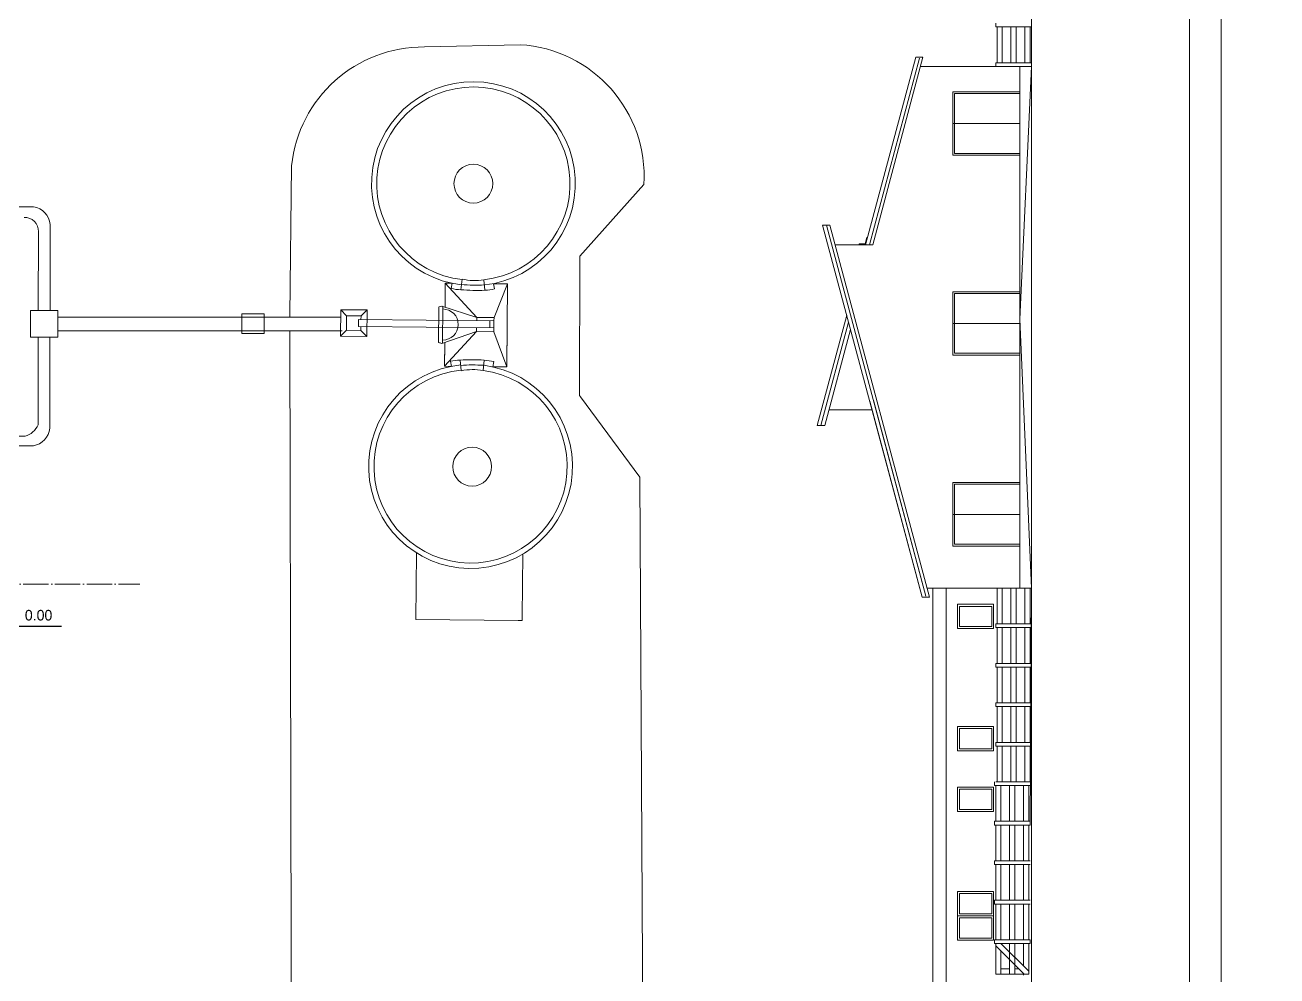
# Model space of a CAD drawing. Header units: millimetres. Extents: x 73 to 57768, y -40361 to 10065.
# Drawn here: x 9543 to 14285, y 4362 to 7962 of the extents above; entities that cross this region are included whole.
import ezdxf

# ---------------------------------------------------------------- set-up
doc = ezdxf.new("R2010")
doc.units = ezdxf.units.MM
doc.linetypes.add('ACAD_ISO04W100', pattern=[30, 24, -3, 0, -3])
for name, color, linetype, lineweight in [('1', 7, 'Continuous', 15), ('objekti_pogled', 4, 'Continuous', 20), ('okvir', 120, 'Continuous', 13), ('ulica', 71, 'Continuous', 13)]:
    doc.layers.add(name, color=color, linetype=linetype, lineweight=lineweight)
doc.layers.add('pogled', color=7, linetype='Continuous', lineweight=5, true_color=0x8db1c3)
doc.layers.add('TEXT', color=7, linetype='Continuous')

msp = doc.modelspace()

# ---------------------------------------------------------------- linework, layer by layer
at = {"layer": '1', "color": 251, "linetype": 'ACAD_ISO04W100', "ltscale": 4}
msp.add_line((5212.775, 5845.822), (9978.31, 5845.822), dxfattribs=at)
at = {"layer": 'objekti_pogled'}
for p, q in [((11161.234, 6984.662), (11134.743, 6984.925)), ((11134.743, 6984.925), (11253.751, 6855.392)), ((11317.629, 6983.115), (11370.612, 6982.591)), ((11370.612, 6982.591), (11319.345, 6854.743)), ((11253.751, 6855.392), (11121.904, 6898.131)), ((11253.751, 6855.392), (11121.904, 6898.131)), ((11303.487, 6842.078), (11303.229, 6815.936)), ((11303.487, 6842.078), (11303.229, 6815.936)), ((11319.218, 6841.923), (11318.96, 6815.781)), ((11319.218, 6841.923), (11318.96, 6815.781)), ((11253.222, 6801.894), (11131.63, 6670.29)), ((11318.816, 6801.245), (11367.5, 6667.957)), ((11158.122, 6670.028), (11131.63, 6670.29)), ((11314.516, 6668.481), (11367.5, 6667.957)), ((11026.129, 5963.892), (11023.636, 5711.905)), ((11426.327, 5722.922), (11428.672, 5959.91)), ((11411.18, 5708.071), (11023.636, 5711.905))]:
    msp.add_line(p, q, dxfattribs=at)
for points in [[(11133.846, 6894.26), (11134.743, 6984.925)], [(11161.234, 6984.662), (11157.278, 6964.952)], [(11193.366, 6960.126), (11198.673, 6999.772)], [(11285.036, 6958.3), (11281.311, 6998.127)], [(11317.629, 6983.115), (11321.194, 6963.33)], [(11367.5, 6667.957), (11370.612, 6982.591)], [(11109.334, 6759.977), (11110.677, 6895.696)], [(11109.334, 6759.977), (11110.677, 6895.696)], [(11124.251, 6758.275), (11125.623, 6896.925)], [(11124.251, 6758.275), (11125.623, 6896.925)], [(11253.624, 6842.571), (11253.751, 6855.392), (11319.345, 6854.743), (11319.218, 6841.923)], [(11253.624, 6842.571), (11253.751, 6855.392), (11319.345, 6854.743), (11319.218, 6841.923)], [(11253.222, 6801.894), (11121.402, 6757.312)], [(11253.222, 6801.894), (11121.402, 6757.312)], [(11318.96, 6815.781), (11318.816, 6801.245), (11253.222, 6801.894), (11253.365, 6816.43)], [(11318.96, 6815.781), (11318.816, 6801.245), (11253.222, 6801.894), (11253.365, 6816.43)], [(11131.63, 6670.29), (11132.528, 6761.075)], [(11131.63, 6670.29), (11132.433, 6751.454)], [(11367.5, 6667.957), (11368.303, 6749.121)], [(11158.122, 6670.028), (11154.556, 6689.813)], [(11190.733, 6693.924), (11195.254, 6654.181)], [(11282.42, 6693.936), (11277.909, 6654.191)], [(11314.516, 6668.481), (11318.472, 6688.191)], [(11426.327, 5722.922), (11425.88, 5707.925), (11411.18, 5708.071)]]:
    msp.add_lwpolyline(points, dxfattribs=at)
for centre, radius, start, end in [((11241.251, 7361.93), 386, 276.235041, 263.343959), ((11241.251, 7361.93), 366, 276.235041, 263.343959), ((11250.844, 7543.915), 566.625, 264.447604, 273.270878), ((11246.263, 7200.094), 204.986, 256.610618, 279.844785), ((11200.575, 7151.369), 191.379, 256.924347, 267.841098), ((11254.923, 7748.761), 791.034, 265.536834, 272.181648), ((11247.232, 7362.537), 406, 275.342687, 280.496342), ((11035.394, 7274.097), 386, 281.381642, 283.086961), ((11035.394, 7274.097), 386, 281.381642, 283.086961), ((11124.945, 6828.412), 58.959, 269.433191, 89.433191), ((11026.579, 6383.14), 386, 75.77942, 77.61995), ((11026.579, 6383.14), 386, 75.77942, 77.61995), ((11194.182, 6502.419), 191.538, 91.021359, 101.939765), ((11236.675, 5904.225), 791.034, 86.684734, 93.329548), ((11236.627, 6290.526), 406, 78.37004, 83.523695), ((11230.659, 6291.251), 386, 95.522423, 82.63134), ((11230.659, 6291.251), 366, 95.522423, 82.63134), ((11236.649, 6109.112), 566.625, 85.595504, 94.418778), ((11238.871, 6452.956), 204.986, 79.021597, 102.255764)]:
    msp.add_arc(centre, radius, start, end, dxfattribs=at)
at = {"layer": 'okvir'}
for points in [[(73.426, 10064.707), (73.426, 64.707), (14073.426, 64.707), (14073.426, 10064.707)], [(14073.426, 10064.707), (14073.426, 64.707), (28073.426, 64.707), (28073.426, 10064.707)], [(495.733, 9944.707), (495.733, 184.707), (13953.426, 184.707), (13953.426, 9944.707)]]:
    msp.add_lwpolyline(points, close=True, dxfattribs=at)
at = {"layer": 'pogled'}
for p, q in [((13354.32, 5059.366), (13354.32, 8708.882)), ((12916.928, 7840.822), (12726.685, 7130.822)), ((12930.451, 7837.199), (12741.178, 7130.822)), ((12943.846, 7840.822), (12753.602, 7130.822)), ((12916.928, 7840.822), (12943.846, 7840.822)), ((13354.32, 7805.822), (12934.467, 7805.822)), ((13339.32, 7805.822), (13354.32, 7805.822)), ((13354.32, 7805.822), (13354.32, 7805.822)), ((13311.164, 7589.279), (13057.234, 7589.279)), ((12821.653, 7384.792), (12821.653, 7384.792)), ((12941.311, 5796.443), (12563.988, 7204.63)), ((12563.988, 7204.63), (12590.905, 7204.63)), ((12954.834, 5800.067), (12578.482, 7204.63)), ((12968.228, 5796.443), (12590.905, 7204.63)), ((12753.602, 7130.822), (12610.682, 7130.822)), ((10760.676, 6861.877), (10739.149, 6884.591)), ((10762.398, 6884.361), (10815.896, 6883.832)), ((10815.674, 6861.333), (10839.144, 6883.602)), ((10738.927, 6862.093), (10738.383, 6807.095)), ((12655.225, 6864.131), (12543.139, 6445.822)), ((12662.472, 6837.085), (12557.633, 6445.822)), ((13311.164, 6832.694), (13057.234, 6832.694)), ((10760.132, 6806.88), (10738.16, 6784.596)), ((10815.13, 6806.336), (10838.155, 6783.607)), ((12669.719, 6810.039), (12572.127, 6445.822)), ((12751.233, 6505.822), (12588.204, 6505.822)), ((12941.311, 5796.443), (12742.626, 6537.943)), ((12954.834, 5800.067), (12756.149, 6541.567)), ((12543.139, 6445.822), (12572.127, 6445.822)), ((13311.164, 6109.919), (13057.234, 6109.919)), ((12941.311, 5796.443), (12968.228, 5796.443)), ((13354.32, 5830.822), (12959.016, 5830.822)), ((12981.164, 5830.822), (12981.164, 4324.181)), ((13031.164, 5830.822), (13031.164, 4324.181)), ((13354.32, 5059.366), (13354.32, 1417.951))]:
    msp.add_line(p, q, dxfattribs=at)
at = {"layer": 'pogled', "ltscale": 5}
for p, q in [((13311.164, 5830.822), (13311.164, 7805.822)), ((13311.164, 6848.322), (13354.32, 7805.822)), ((13354.32, 5830.822), (13311.164, 6848.322))]:
    msp.add_line(p, q, dxfattribs=at)
for points in [[(13354.32, 7805.822), (13354.32, 8365.822), (13354.32, 8613.079)], [(13311.255, 7703.049), (13063.108, 7703.049), (13063.108, 7476.604), (13311.233, 7476.604)], [(13311.164, 7469.279), (13311.164, 7709.279)], [(9638.333, 7207.504), (9637.791, 6881.854)], [(9593.956, 7180.339), (9593.309, 6881.854)], [(13311.255, 6946.464), (13063.108, 6946.464), (13063.108, 6720.02), (13311.233, 6720.02)], [(13311.164, 6712.694), (13311.164, 6952.694)], [(10740.409, 6855.794), (9667.652, 6855.794)], [(9593.091, 6781.317), (9592.371, 6449.272)], [(9637.624, 6781.317), (9637.05, 6436.347)], [(9667.652, 6805.248), (10743.781, 6805.248)], [(13311.255, 6223.689), (13063.108, 6223.689), (13063.108, 5997.244), (13311.233, 5997.244)], [(13311.164, 5989.919), (13311.164, 6229.919)], [(13349.32, 4933.737), (13354.32, 5830.822)]]:
    msp.add_lwpolyline(points, dxfattribs=at)
at = {"layer": 'pogled'}
for points in [[(13219.32, 7969.336), (13219.32, 7955.336)], [(13354.32, 7969.336), (13354.32, 7955.336)], [(13354.32, 7955.336), (13219.32, 7955.336)], [(13224.32, 7955.336), (13224.32, 7819.822)], [(13244.32, 7955.336), (13244.32, 7819.822)], [(13276.82, 7955.336), (13276.82, 7819.822)], [(13296.82, 7955.336), (13296.82, 7819.822)], [(13329.32, 7955.336), (13329.32, 7819.822)], [(13349.32, 7955.336), (13349.32, 7819.822)], [(13354.32, 7819.822), (13219.32, 7819.822)], [(13219.32, 7819.822), (13219.32, 7805.822)], [(13354.32, 7819.822), (13219.32, 7819.822)], [(13219.32, 7819.822), (13219.32, 7805.822)], [(13219.32, 7805.822), (13219.32, 7805.822)], [(13311.164, 7709.279), (13057.234, 7709.279), (13057.234, 7469.279), (13311.164, 7469.279)], [(12702.302, 7130.822), (12702.302, 7133.622), (12725.318, 7133.622), (12731.698, 7157.435), (12732.908, 7157.435)], [(13311.164, 6952.694), (13057.234, 6952.694), (13057.234, 6712.694), (13311.164, 6712.694)], [(10760.676, 6861.877), (10760.132, 6806.88), (10815.13, 6806.336), (10815.272, 6820.764)], [(10815.531, 6846.906), (10815.674, 6861.333), (10760.676, 6861.877), (10760.534, 6847.45)], [(11319.218, 6841.923), (10806.12, 6846.999), (10805.861, 6820.857), (11318.96, 6815.781)], [(13311.164, 6229.919), (13057.234, 6229.919), (13057.234, 5989.919), (13311.164, 5989.919)], [(13354.32, 5830.822), (13219.32, 5830.822)], [(13224.32, 5695.308), (13224.32, 5830.822)], [(13244.32, 5695.308), (13244.32, 5830.822)], [(13276.82, 5695.308), (13276.82, 5830.822)], [(13296.82, 5695.308), (13296.82, 5830.822)], [(13329.32, 5695.308), (13329.32, 5830.822)], [(13349.32, 5695.308), (13349.32, 5830.822)], [(13219.32, 5695.308), (13219.32, 5681.308)], [(13354.32, 5695.308), (13219.32, 5695.308)], [(13354.32, 5681.308), (13219.32, 5681.308)], [(13224.32, 5681.308), (13224.32, 5545.794)], [(13244.32, 5681.308), (13244.32, 5545.794)], [(13276.82, 5681.308), (13276.82, 5545.794)], [(13296.82, 5681.308), (13296.82, 5545.794)], [(13329.32, 5681.308), (13329.32, 5545.794)], [(13349.32, 5681.308), (13349.32, 5545.794)], [(13349.32, 5571.794), (13349.32, 5545.794)], [(13219.32, 5545.794), (13219.32, 5531.794)], [(13354.32, 5545.794), (13219.32, 5545.794)], [(13354.32, 5545.794), (13219.32, 5545.794)], [(13354.32, 5531.794), (13219.32, 5531.794)], [(13224.32, 5531.794), (13224.32, 5396.279)], [(13244.32, 5531.794), (13244.32, 5396.279)], [(13276.82, 5531.794), (13276.82, 5396.279)], [(13296.82, 5531.794), (13296.82, 5396.279)], [(13329.32, 5531.794), (13329.32, 5396.279)], [(13349.32, 5531.794), (13349.32, 5396.279)], [(13349.32, 5422.279), (13349.32, 5396.279)], [(13219.32, 5396.279), (13219.32, 5382.279)], [(13354.32, 5396.279), (13219.32, 5396.279)], [(13354.32, 5396.279), (13219.32, 5396.279)], [(13354.32, 5382.279), (13219.32, 5382.279)], [(13224.32, 5382.279), (13224.32, 5246.765)], [(13244.32, 5382.279), (13244.32, 5246.765)], [(13276.82, 5382.279), (13276.82, 5246.765)], [(13296.82, 5382.279), (13296.82, 5246.765)], [(13329.32, 5382.279), (13329.32, 5246.765)], [(13349.32, 5382.279), (13349.32, 5246.765)], [(13349.32, 5272.765), (13349.32, 5246.765)], [(13219.32, 5246.765), (13219.32, 5232.765)], [(13354.32, 5246.765), (13219.32, 5246.765)], [(13354.32, 5246.765), (13219.32, 5246.765)], [(13354.32, 5232.765), (13219.32, 5232.765)], [(13224.32, 5232.765), (13224.32, 5097.251)], [(13244.32, 5232.765), (13244.32, 5097.251)], [(13276.82, 5232.765), (13276.82, 5097.251)], [(13296.82, 5232.765), (13296.82, 5097.251)], [(13329.32, 5232.765), (13329.32, 5097.251)], [(13349.32, 5232.765), (13349.32, 5097.251)], [(13349.32, 5123.251), (13349.32, 5097.251)], [(13214.32, 5097.251), (13214.32, 5083.251)], [(13349.32, 5083.251), (13214.32, 5083.251)], [(13354.32, 5097.251), (13219.32, 5097.251)], [(13354.32, 5097.251), (13219.32, 5097.251)], [(13219.32, 5083.251), (13219.32, 4947.737)], [(13239.32, 5083.251), (13239.32, 4947.737)], [(13271.82, 5083.251), (13271.82, 4947.737)], [(13291.82, 5083.251), (13291.82, 4947.737)], [(13324.32, 5083.251), (13324.32, 4947.737)], [(13344.32, 5083.251), (13344.32, 4947.737)], [(13214.32, 4947.737), (13214.32, 4933.737)], [(13349.32, 4947.737), (13214.32, 4947.737)], [(13349.32, 4947.737), (13214.32, 4947.737)], [(13349.32, 4933.737), (13214.32, 4933.737)], [(13219.32, 4933.737), (13219.32, 4798.223)], [(13239.32, 4933.737), (13239.32, 4798.223)], [(13271.82, 4933.737), (13271.82, 4798.223)], [(13291.82, 4933.737), (13291.82, 4798.223)], [(13324.32, 4933.737), (13324.32, 4798.223)], [(13344.32, 4973.737), (13344.32, 4947.737)], [(13344.32, 4933.737), (13344.32, 4798.223)], [(13349.32, 4798.223), (13214.32, 4798.223)], [(13214.32, 4798.223), (13214.32, 4784.223)], [(13349.32, 4798.223), (13214.32, 4798.223)], [(13344.32, 4824.223), (13344.32, 4798.223)], [(13349.32, 4784.223), (13214.32, 4784.223)], [(13219.32, 4784.223), (13219.32, 4648.708)], [(13239.32, 4784.223), (13239.32, 4648.708)], [(13271.82, 4784.223), (13271.82, 4648.708)], [(13291.82, 4784.223), (13291.82, 4648.708)], [(13324.32, 4784.223), (13324.32, 4648.708)], [(13344.32, 4784.223), (13344.32, 4648.708)], [(13349.32, 4648.708), (13214.32, 4648.708)], [(13214.32, 4648.708), (13214.32, 4634.708)], [(13349.32, 4648.708), (13214.32, 4648.708)], [(13344.32, 4674.708), (13344.32, 4648.708)], [(13349.32, 4634.708), (13214.32, 4634.708)], [(13219.32, 4634.708), (13219.32, 4499.194)], [(13239.32, 4634.708), (13239.32, 4499.194)], [(13271.82, 4634.708), (13271.82, 4499.194)], [(13291.82, 4634.708), (13291.82, 4499.194)], [(13324.32, 4634.708), (13324.32, 4499.194)], [(13344.32, 4634.708), (13344.32, 4499.194)], [(13344.32, 4525.194), (13344.32, 4499.194)], [(13349.32, 4499.194), (13214.32, 4499.194)], [(13214.32, 4499.194), (13214.32, 4485.194)], [(13349.32, 4485.194), (13214.32, 4485.194)], [(13219.32, 4485.194), (13219.32, 4368.708)], [(13327.522, 4368.708), (13219.32, 4476.91)], [(13344.32, 4380.194), (13239.32, 4485.194)], [(13271.82, 4485.194), (13271.82, 4452.694)], [(13271.82, 4464.41), (13271.82, 4368.708)], [(13291.82, 4485.194), (13291.82, 4432.694)], [(13324.32, 4485.194), (13324.32, 4400.194)], [(13344.32, 4485.194), (13344.32, 4368.708)], [(13349.32, 4499.194), (13349.32, 4485.194)], [(13239.32, 4456.91), (13239.32, 4368.708)], [(13291.82, 4444.41), (13291.82, 4368.708)], [(13344.32, 4368.708), (13219.32, 4368.708)], [(13271.82, 4388.708), (13239.32, 4388.708)], [(13307.522, 4388.708), (13291.82, 4388.708)], [(13324.32, 4371.91), (13324.32, 4365.507)], [(13324.32, 4371.91), (13324.32, 4365.507)]]:
    msp.add_lwpolyline(points, dxfattribs=at)
at = {"layer": 'pogled', "elevation": 92.528}
for points in [[(8719.846, 7274.171), (9574.877, 7274.171)], [(8718.261, 6405.718), (9543.373, 6405.718)], [(8718.261, 6369.891), (9574.967, 6369.891)]]:
    msp.add_lwpolyline(points, dxfattribs=at)
at = {"layer": 'pogled', "ltscale": 5}
for points in [[(9564.107, 6881.854), (9667.652, 6881.854), (9667.652, 6781.317), (9564.107, 6781.317)], [(10364.503, 6869.273), (10448.787, 6869.273), (10448.787, 6795.139), (10364.503, 6795.139)], [(13074.875, 5677.426), (13074.875, 5769.511), (13211.164, 5769.511), (13211.164, 5677.426)], [(13082.299, 5684.933), (13082.299, 5761.619), (13204.239, 5761.619), (13204.239, 5684.933)], [(13074.875, 5215.132), (13074.875, 5307.217), (13211.164, 5307.217), (13211.164, 5215.132)], [(13082.299, 5222.64), (13082.299, 5299.325), (13204.239, 5299.325), (13204.239, 5222.64)], [(13074.875, 4985.417), (13074.875, 5077.501), (13211.164, 5077.501), (13211.164, 4985.417)], [(13082.299, 4992.924), (13082.299, 5069.61), (13204.239, 5069.61), (13204.239, 4992.924)], [(13074.875, 4589.786), (13074.875, 4681.871), (13211.164, 4681.871), (13211.164, 4589.786)], [(13082.299, 4597.294), (13082.299, 4673.98), (13204.239, 4673.98), (13204.239, 4597.294)], [(13074.875, 4497.702), (13074.875, 4589.786), (13211.164, 4589.786), (13211.164, 4497.702)], [(13082.299, 4505.209), (13082.299, 4581.895), (13204.239, 4581.895), (13204.239, 4505.209)]]:
    msp.add_lwpolyline(points, close=True, dxfattribs=at)
at = {"layer": 'pogled'}
msp.add_lwpolyline([(10739.149, 6884.591), (10738.16, 6784.596), (10838.155, 6783.607), (10839.144, 6883.602)], close=True, dxfattribs=at)
at = {"layer": 'pogled', "ltscale": 5}
for centre, radius, start, end in [((9564.296, 7200.567), 74.361, 5.352717, 81.819469), ((9541.289, 7181.512), 52.68, 358.724312, 91.608823), ((9523.528, 6477.381), 74.361, 285.478568, 337.789115), ((9563.014, 6443.284), 74.361, 278.180531, 354.647283)]:
    msp.add_arc(centre, radius, start, end, dxfattribs=at)
at = {"layer": 'TEXT'}
msp.add_line((9439.49, 5686.678), (9680.921, 5686.678), dxfattribs=at)
at = {"layer": 'ulica', "ltscale": 5}
for p, q in [((11886.997, 7358.41), (11644.425, 7087.721)), ((11646.875, 6554.387), (11872.074, 6251.005))]:
    msp.add_line(p, q, dxfattribs=at)
at = {"layer": 'ulica'}
for points in [[(11418.487, 7888.031), (11055.608, 7879.378)], [(10552.52, 7429.713), (10545.445, 6864.007)]]:
    msp.add_lwpolyline(points, dxfattribs=at)
at = {"layer": 'ulica', "ltscale": 5}
for points in [[(11644.425, 7087.721), (11642.555, 6560.206), (11646.875, 6554.387)], [(10545.445, 6864.007), (10545.463, 6855.794)], [(10545.572, 6805.248), (10553.146, 3286.349)], [(11872.074, 6251.005), (11887.035, 3488.323)]]:
    msp.add_lwpolyline(points, dxfattribs=at)
at = {"layer": 'ulica'}
for centre in [(11241.251, 7361.93), (11236.627, 6290.526)]:
    msp.add_circle(centre, 73.696, dxfattribs=at)
for centre, radius, start, end in [((11051.383, 7377.843), 501.553, 89.517338, 174.06396), ((11387.932, 7388.965), 500, 356.496441, 86.496441)]:
    msp.add_arc(centre, radius, start, end, dxfattribs=at)

# ---------------------------------------------------------------- texts
at = {"layer": 'TEXT', "insert": (9542.447, 5748.086), "char_height": 40, "width": 259.799, "attachment_point": 1}
msp.add_mtext('0.00', dxfattribs=at)

doc.saveas('drawing.dxf')
